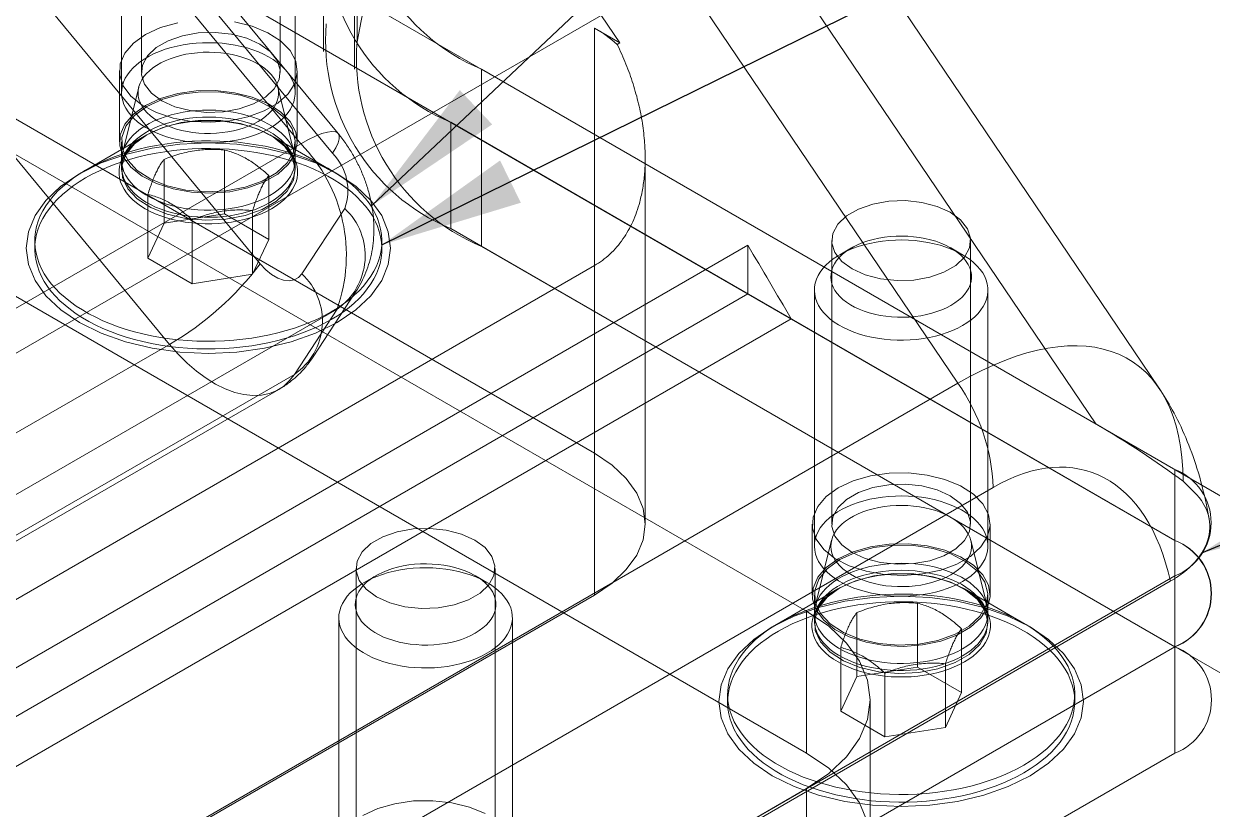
# Model space of a CAD drawing. Header units: millimetres. Extents: x 15 to 415, y 5 to 292.
# Drawn here: x 163.17 to 190.55, y 103.16 to 121.25 of the extents above; entities that cross this region are included whole.
import ezdxf

# ---------------------------------------------------------------- set-up
doc = ezdxf.new("R2010")
doc.units = ezdxf.units.MM
doc.dimstyles.new('SLDDIMSTYLE0', dxfattribs={"dimtxt": 0.18, "dimasz": 3.302, "dimexe": 0, "dimexo": 0.0625, "dimgap": 0, "dimtad": 0, "dimtih": 1, "dimtoh": 1, "dimdec": 0, "dimrnd": 1e-09, "dimzin": 0, "dimdsep": 46, "dimtxsty": 'Standard', "dimsah": 1, "dimcen": 0.09, "dimadec": 0, "dimazin": 0, "dimtfac": 3.302, "dimtdec": 0, "dimtofl": 0, "dimtmove": 0, "dimatfit": 3, "dimfxl": 1, "dimfrac": 2, "dimtolj": 1, "dimtzin": 0, "dimarcsym": 0})

msp = doc.modelspace()

# ---------------------------------------------------------------- linework, layer by layer
at = {"color": 7, "linetype": 'Continuous', "lineweight": 15}
for p, q in [((189.693, 110.983), (114.74, 154.253)), ((116.62, 153.168), (187.87, 112.036)), ((189.693, 109.35), (114.74, 152.62)), ((115.447, 146.497), (176.315, 111.359)), ((181.208, 107.717), (116.154, 145.272)), ((181.208, 104.451), (116.154, 142.006)), ((170.41, 118.727), (159.127, 132.388)), ((169.548, 118.492), (158.265, 132.154)), ((158.999, 131.931), (170.282, 118.27)), ((168.615, 115.724), (157.332, 129.385)), ((155.238, 127.53), (166.521, 113.868)), ((165.876, 126.667), (165.876, 120.135)), ((169.076, 120.135), (169.076, 126.667)), ((165.419, 125.56), (165.419, 119.664)), ((169.419, 119.664), (169.419, 125.56)), ((170.849, 120.842), (170.849, 124.925)), ((170.788, 124.287), (170.788, 120.205)), ((189.327, 112.863), (181.802, 123.995)), ((170.075, 123.067), (170.075, 120.617)), ((141.494, 101.258), (178.264, 122.485)), ((171.199, 122.662), (170.849, 120.842)), ((184.692, 112.974), (178.264, 122.485)), ((180.71, 122.629), (187.87, 112.036)), ((176.315, 121.157), (176.315, 111.359)), ((176.315, 121.157), (176.906, 120.816)), ((176.843, 120.78), (176.906, 120.816)), ((165.369, 120.168), (165.369, 118.535)), ((169.469, 118.535), (169.469, 120.168)), ((173.717, 120.205), (196.764, 106.901)), ((173.717, 116.123), (173.717, 120.205)), ((165.814, 119.796), (165.439, 118.275)), ((169.399, 118.275), (169.024, 119.796)), ((173.004, 118.985), (189.693, 109.35)), ((173.004, 116.535), (173.004, 118.985)), ((166.005, 118.698), (164.449, 117.799)), ((165.963, 118.674), (164.59, 117.881)), ((170.389, 117.799), (168.834, 118.698)), ((170.248, 117.881), (168.875, 118.674)), ((169.548, 118.492), (145.93, 104.858)), ((165.419, 118.535), (165.419, 117.882)), ((167.793, 118.346), (167.793, 116.876)), ((169.419, 117.882), (169.419, 118.535)), ((165.419, 118.113), (165.419, 117.949)), ((166.399, 118.13), (166.399, 116.66)), ((169.419, 117.949), (169.419, 118.113)), ((177.487, 109.726), (177.487, 118.164)), ((168.813, 117.757), (168.813, 116.287)), ((166.025, 117.325), (166.025, 115.856)), ((170.562, 117), (169.575, 115.493)), ((167.793, 116.876), (166.399, 116.66)), ((167.046, 116.736), (167.046, 115.266)), ((168.813, 116.287), (167.793, 116.876)), ((168.44, 116.952), (168.44, 115.482)), ((166.399, 116.66), (166.025, 115.856)), ((173.004, 116.535), (189.693, 106.901)), ((143.081, 94.925), (179.851, 116.152)), ((163.419, 116.249), (163.419, 116.071)), ((168.44, 115.482), (168.813, 116.287)), ((171.419, 116.071), (171.419, 116.249)), ((179.851, 115.033), (179.851, 116.152)), ((181.786, 116.258), (181.786, 109.726)), ((184.986, 109.726), (184.986, 116.258)), ((173.717, 116.123), (196.764, 102.818)), ((182.24, 116.089), (181.972, 115.934)), ((184.801, 115.934), (184.533, 116.089)), ((145.202, 97.722), (176.315, 115.683)), ((166.025, 115.856), (167.046, 115.266)), ((176.315, 115.683), (176.315, 108.093)), ((167.046, 115.266), (168.44, 115.482)), ((169.834, 113.581), (170.821, 115.088)), ((181.386, 115.118), (181.386, 109.222)), ((185.386, 109.222), (185.386, 115.118)), ((143.081, 93.807), (179.851, 115.033)), ((179.851, 115.033), (180.849, 114.457)), ((170.387, 114.682), (146.77, 101.048)), ((169.401, 113.175), (170.387, 114.682)), ((180.849, 114.457), (144.079, 93.231)), ((166.521, 113.868), (142.903, 100.234)), ((169.401, 113.175), (145.784, 99.541)), ((147.923, 91.747), (184.692, 112.974)), ((145.424, 99.195), (169.041, 112.829)), ((189.693, 110.983), (189.693, 109.35)), ((185.508, 110.573), (148.738, 89.346)), ((181.336, 109.726), (181.336, 108.093)), ((185.436, 108.093), (185.436, 109.726)), ((181.781, 109.354), (181.406, 107.833)), ((185.366, 107.833), (184.991, 109.354)), ((189.693, 109.35), (189.693, 106.901)), ((144.438, 82.409), (189.693, 108.534)), ((170.826, 108.706), (170.826, 102.174)), ((171.28, 108.537), (171.012, 108.383)), ((173.84, 108.383), (173.573, 108.537)), ((174.026, 102.174), (174.026, 108.706)), ((189.693, 106.901), (189.693, 108.534)), ((144.656, 82.469), (189.589, 108.408)), ((181.972, 108.256), (180.416, 107.357)), ((181.93, 108.232), (180.557, 107.439)), ((186.357, 107.357), (184.801, 108.256)), ((186.215, 107.439), (184.842, 108.232)), ((176.315, 108.093), (145.202, 90.132)), ((181.386, 108.093), (181.386, 107.439)), ((185.386, 107.439), (185.386, 108.093)), ((181.208, 104.451), (181.208, 107.717)), ((181.386, 107.67), (181.386, 107.507)), ((182.366, 107.688), (182.366, 106.218)), ((183.76, 107.904), (183.76, 106.434)), ((185.386, 107.507), (185.386, 107.67)), ((170.426, 107.566), (170.426, 101.67)), ((174.426, 101.67), (174.426, 107.566)), ((184.78, 107.314), (184.78, 105.845)), ((144.438, 80.776), (189.693, 106.901)), ((181.992, 106.883), (181.992, 105.413)), ((189.693, 104.451), (189.693, 106.901)), ((183.76, 106.434), (182.366, 106.218)), ((183.013, 106.294), (183.013, 104.824)), ((184.78, 105.845), (183.76, 106.434)), ((184.407, 106.51), (184.407, 105.04)), ((182.366, 106.218), (181.992, 105.413)), ((179.386, 105.806), (179.386, 105.629)), ((184.407, 105.04), (184.78, 105.845)), ((187.386, 105.629), (187.386, 105.806)), ((182.672, 102.41), (182.672, 105.676)), ((181.992, 105.413), (183.013, 104.824)), ((183.013, 104.824), (184.407, 105.04)), ((144.438, 78.326), (189.693, 104.451)), ((145.852, 83.225), (181.208, 103.635)), ((181.208, 100.369), (181.208, 103.635))]:
    msp.add_line(p, q, dxfattribs=at)
at = {"color": 7, "linetype": 'Continuous', "lineweight": 15, "flags": 128}
for points in [[(176.906, 120.816), (175.473, 122.925), (174, 124.995), (172.49, 127.024), (170.944, 129.009), (169.365, 130.948), (167.754, 132.837), (166.114, 134.674), (164.447, 136.457), (162.754, 138.183)], [(165.97, 121.005), (165.692, 120.805), (165.495, 120.576), (165.388, 120.328), (165.376, 120.072), (165.459, 119.821), (165.635, 119.585), (165.893, 119.378), (166.223, 119.207), (166.609, 119.081), (167.033, 119.006), (167.475, 118.985), (167.914, 119.019), (168.33, 119.108), (168.703, 119.246), (169.017, 119.426), (169.256, 119.642), (169.409, 119.882), (169.468, 120.136), (169.432, 120.391), (169.302, 120.636), (169.084, 120.858), (168.788, 121.049), (168.428, 121.198), (168.021, 121.299)], [(166.712, 121.279), (166.315, 121.165), (165.97, 121.005)], [(168.833, 118.848), (168.722, 118.788), (168.604, 118.734), (168.479, 118.685), (168.347, 118.641), (168.211, 118.604), (168.069, 118.572), (167.925, 118.547), (167.777, 118.528), (167.627, 118.516), (167.476, 118.51), (167.325, 118.511), (167.174, 118.518), (167.024, 118.532), (166.877, 118.553), (166.733, 118.579), (166.593, 118.612), (166.458, 118.652), (166.328, 118.696), (166.204, 118.747), (166.087, 118.803), (165.978, 118.863), (165.878, 118.928), (165.786, 118.998), (165.703, 119.071), (165.63, 119.148), (165.568, 119.227), (165.516, 119.309), (165.475, 119.393), (165.445, 119.479), (165.426, 119.566), (165.419, 119.653), (165.424, 119.74), (165.439, 119.827), (165.466, 119.913), (165.505, 119.998), (165.554, 120.08), (165.614, 120.161), (165.684, 120.238), (165.764, 120.312), (165.854, 120.383), (165.952, 120.449), (166.059, 120.511), (166.174, 120.568), (166.296, 120.619), (166.425, 120.666), (166.559, 120.706), (166.698, 120.741), (166.841, 120.769), (166.987, 120.791), (167.136, 120.807), (167.287, 120.816), (167.438, 120.818), (167.589, 120.814), (167.739, 120.804), (167.888, 120.786), (168.034, 120.763), (168.176, 120.733), (168.314, 120.697), (168.446, 120.655), (168.573, 120.607), (168.693, 120.554), (168.806, 120.496), (168.911, 120.433), (169.008, 120.365), (169.095, 120.294), (169.173, 120.219), (169.241, 120.141), (169.298, 120.06), (169.344, 119.977), (169.38, 119.892), (169.404, 119.806), (169.417, 119.719), (169.418, 119.631), (169.408, 119.544), (169.387, 119.457), (169.354, 119.372), (169.31, 119.289), (169.256, 119.207), (169.191, 119.128), (169.115, 119.052), (169.03, 118.98), (168.936, 118.912), (168.833, 118.848)], [(168.608, 120.788), (168.846, 120.613), (169.004, 120.41), (169.073, 120.191), (169.05, 119.968), (168.935, 119.756), (168.736, 119.565), (168.463, 119.408), (168.133, 119.293), (167.765, 119.226), (167.38, 119.213), (167, 119.253), (166.649, 119.344), (166.345, 119.482), (166.107, 119.657), (165.949, 119.86), (165.879, 120.079), (165.902, 120.301), (166.017, 120.514), (166.217, 120.705), (166.49, 120.862), (166.82, 120.977), (167.188, 121.043), (167.573, 121.057), (167.952, 121.017), (168.304, 120.925), (168.608, 120.788)], [(168.565, 119.002), (168.465, 118.949), (168.358, 118.901), (168.244, 118.858), (168.125, 118.821), (168, 118.79), (167.871, 118.765), (167.74, 118.747), (167.605, 118.734), (167.47, 118.729), (167.334, 118.729), (167.199, 118.737), (167.065, 118.751), (166.934, 118.771), (166.807, 118.797), (166.683, 118.83), (166.565, 118.869), (166.453, 118.913), (166.347, 118.962), (166.249, 119.016), (166.159, 119.075), (166.078, 119.138), (166.007, 119.205), (165.945, 119.274), (165.894, 119.347), (165.853, 119.422), (165.824, 119.498), (165.805, 119.576), (165.798, 119.654), (165.802, 119.733), (165.818, 119.81), (165.845, 119.887), (165.883, 119.962), (165.931, 120.036), (165.99, 120.106), (166.06, 120.174), (166.138, 120.238), (166.226, 120.297), (166.322, 120.353), (166.426, 120.403), (166.536, 120.449), (166.653, 120.489), (166.775, 120.523), (166.902, 120.551), (167.032, 120.573), (167.166, 120.588), (167.3, 120.597), (167.436, 120.6), (167.572, 120.596), (167.706, 120.585), (167.839, 120.568), (167.968, 120.544), (168.094, 120.515), (168.215, 120.479), (168.33, 120.438), (168.439, 120.391), (168.541, 120.339), (168.635, 120.283), (168.721, 120.222), (168.797, 120.157), (168.864, 120.089), (168.92, 120.018), (168.966, 119.944), (169.001, 119.868), (169.025, 119.791), (169.038, 119.713), (169.039, 119.635), (169.03, 119.556), (169.008, 119.479), (168.976, 119.403), (168.933, 119.329), (168.879, 119.257), (168.815, 119.188), (168.741, 119.122), (168.657, 119.06), (168.565, 119.002)], [(165.97, 119.372), (165.692, 119.172), (165.495, 118.943), (165.388, 118.695), (165.376, 118.439), (165.459, 118.187), (165.635, 117.952), (165.893, 117.745), (166.223, 117.574), (166.609, 117.448), (167.033, 117.373), (167.475, 117.352), (167.914, 117.386), (168.33, 117.475), (168.703, 117.612), (169.017, 117.793), (169.256, 118.009), (169.409, 118.249), (169.468, 118.503), (169.432, 118.758), (169.302, 119.002), (169.084, 119.225), (168.788, 119.416), (168.428, 119.565), (168.021, 119.666), (167.586, 119.714), (167.142, 119.707), (166.712, 119.646), (166.315, 119.532), (165.97, 119.372)], [(166.005, 119.351), (166.369, 119.517), (166.79, 119.631), (167.245, 119.685), (167.709, 119.677), (168.158, 119.608), (168.566, 119.481), (168.913, 119.302), (169.18, 119.083), (169.351, 118.834), (169.418, 118.568), (169.378, 118.301), (169.232, 118.047), (168.988, 117.819), (168.66, 117.629), (168.264, 117.488), (167.824, 117.404), (167.361, 117.381), (166.901, 117.42), (166.47, 117.519), (166.09, 117.672), (165.781, 117.873), (165.56, 118.109), (165.44, 118.367), (165.427, 118.635), (165.521, 118.898), (165.717, 119.141), (166.005, 119.351)], [(168.833, 117.296), (168.722, 117.237), (168.604, 117.182), (168.479, 117.133), (168.347, 117.09), (168.211, 117.052), (168.069, 117.021), (167.925, 116.995), (167.777, 116.977), (167.627, 116.964), (167.476, 116.958), (167.325, 116.959), (167.174, 116.967), (167.024, 116.981), (166.877, 117.001), (166.733, 117.028), (166.593, 117.061), (166.458, 117.1), (166.328, 117.145), (166.204, 117.195), (166.087, 117.251), (165.978, 117.312), (165.878, 117.377), (165.786, 117.446), (165.703, 117.52), (165.63, 117.596), (165.568, 117.676), (165.516, 117.758), (165.475, 117.842), (165.445, 117.928), (165.426, 118.014), (165.419, 118.102), (165.424, 118.189), (165.439, 118.276), (165.466, 118.362), (165.505, 118.446), (165.554, 118.529), (165.614, 118.609), (165.684, 118.687), (165.764, 118.761), (165.854, 118.831), (165.952, 118.897), (166.059, 118.959), (166.174, 119.016), (166.296, 119.068), (166.425, 119.114), (166.559, 119.155), (166.698, 119.189), (166.841, 119.218), (166.987, 119.24), (167.136, 119.256), (167.287, 119.265), (167.438, 119.267), (167.589, 119.263), (167.739, 119.252), (167.888, 119.235), (168.034, 119.211), (168.176, 119.181), (168.314, 119.145), (168.446, 119.103), (168.573, 119.056), (168.693, 119.002), (168.806, 118.944), (168.911, 118.881), (169.008, 118.814), (169.095, 118.743), (169.173, 118.668), (169.241, 118.589), (169.298, 118.509), (169.344, 118.425), (169.38, 118.34), (169.404, 118.254), (169.417, 118.167), (169.418, 118.08), (169.408, 117.993), (169.387, 117.906), (169.354, 117.821), (169.31, 117.737), (169.256, 117.656), (169.191, 117.577), (169.115, 117.501), (169.03, 117.429), (168.936, 117.36), (168.833, 117.296)], [(168.875, 116.993), (168.762, 116.933), (168.642, 116.878), (168.514, 116.828), (168.381, 116.783), (168.242, 116.745), (168.099, 116.712), (167.952, 116.686), (167.802, 116.666), (167.65, 116.653), (167.496, 116.646), (167.342, 116.646), (167.189, 116.653), (167.036, 116.666), (166.886, 116.686), (166.739, 116.712), (166.596, 116.745), (166.457, 116.783), (166.324, 116.828), (166.197, 116.878), (166.076, 116.933), (165.963, 116.993), (165.859, 117.059), (165.763, 117.128), (165.676, 117.201), (165.599, 117.278), (165.532, 117.359), (165.476, 117.441), (165.431, 117.526), (165.396, 117.613), (165.373, 117.701), (165.362, 117.789), (165.362, 117.878), (165.373, 117.967), (165.396, 118.055), (165.431, 118.141), (165.476, 118.226), (165.532, 118.309), (165.599, 118.389), (165.676, 118.466), (165.763, 118.539), (165.859, 118.609), (165.963, 118.674), (166.076, 118.735), (166.197, 118.79), (166.324, 118.84), (166.457, 118.884), (166.596, 118.923), (166.739, 118.955), (166.886, 118.982), (167.036, 119.001), (167.189, 119.015), (167.342, 119.021), (167.496, 119.021), (167.65, 119.015), (167.802, 119.001), (167.952, 118.982), (168.099, 118.955), (168.242, 118.923), (168.381, 118.884), (168.514, 118.84), (168.642, 118.79), (168.762, 118.735), (168.875, 118.674), (168.979, 118.609), (169.075, 118.539), (169.162, 118.466), (169.239, 118.389), (169.306, 118.309), (169.362, 118.226), (169.408, 118.141), (169.442, 118.055), (169.465, 117.967), (169.476, 117.878), (169.476, 117.789), (169.465, 117.701), (169.442, 117.613), (169.408, 117.526), (169.362, 117.441), (169.306, 117.359), (169.239, 117.278), (169.162, 117.201), (169.075, 117.128), (168.979, 117.059), (168.875, 116.993)], [(168.833, 117.133), (168.722, 117.073), (168.604, 117.019), (168.479, 116.97), (168.347, 116.927), (168.211, 116.889), (168.069, 116.857), (167.925, 116.832), (167.777, 116.813), (167.627, 116.801), (167.476, 116.795), (167.325, 116.796), (167.174, 116.803), (167.024, 116.817), (166.877, 116.838), (166.733, 116.865), (166.593, 116.898), (166.458, 116.937), (166.328, 116.982), (166.204, 117.032), (166.087, 117.088), (165.978, 117.148), (165.878, 117.214), (165.786, 117.283), (165.703, 117.356), (165.63, 117.433), (165.568, 117.512), (165.516, 117.595), (165.475, 117.679), (165.445, 117.764), (165.426, 117.851), (165.419, 117.938), (165.424, 118.026), (165.439, 118.113), (165.466, 118.199), (165.505, 118.283), (165.554, 118.366), (165.614, 118.446), (165.684, 118.523), (165.764, 118.597), (165.854, 118.668), (165.952, 118.734), (166.059, 118.796), (166.174, 118.853), (166.296, 118.905), (166.425, 118.951), (166.559, 118.991), (166.698, 119.026), (166.841, 119.054), (166.987, 119.077), (167.136, 119.092), (167.287, 119.101), (167.438, 119.104), (167.589, 119.1), (167.739, 119.089), (167.888, 119.072), (168.034, 119.048), (168.176, 119.018), (168.314, 118.982), (168.446, 118.94), (168.573, 118.892), (168.693, 118.839), (168.806, 118.781), (168.911, 118.718), (169.008, 118.651), (169.095, 118.579), (169.173, 118.504), (169.241, 118.426), (169.298, 118.345), (169.344, 118.262), (169.38, 118.177), (169.404, 118.091), (169.417, 118.004), (169.418, 117.916), (169.408, 117.829), (169.387, 117.743), (169.354, 117.657), (169.31, 117.574), (169.256, 117.492), (169.191, 117.413), (169.115, 117.338), (169.03, 117.265), (168.936, 117.197), (168.833, 117.133)], [(166.005, 118.698), (166.369, 118.864), (166.79, 118.978), (167.245, 119.032), (167.709, 119.024), (168.158, 118.955), (168.566, 118.827), (168.913, 118.649), (169.18, 118.43), (169.351, 118.18), (169.418, 117.915), (169.378, 117.648), (169.232, 117.394), (168.988, 117.165), (168.66, 116.976), (168.264, 116.835), (167.824, 116.751), (167.361, 116.727), (166.901, 116.766), (166.47, 116.865), (166.09, 117.019), (165.781, 117.219), (165.56, 117.455), (165.44, 117.714), (165.427, 117.982), (165.521, 118.245), (165.717, 118.488), (166.005, 118.698)], [(169.548, 118.492), (169.726, 118.59), (169.891, 118.668), (170.037, 118.726), (170.164, 118.761), (170.268, 118.775), (170.348, 118.765), (170.404, 118.734), (170.432, 118.68), (170.434, 118.605), (170.41, 118.511), (170.358, 118.398), (170.282, 118.27)], [(164.449, 117.8), (164.021, 117.51), (163.677, 117.186), (163.425, 116.834), (163.271, 116.464), (163.219, 116.085), (163.271, 115.706), (163.425, 115.336), (163.677, 114.984), (164.021, 114.66), (164.449, 114.371), (164.95, 114.124), (165.512, 113.925), (166.121, 113.779), (166.762, 113.69), (167.419, 113.661), (168.076, 113.69), (168.717, 113.779), (169.326, 113.925), (169.888, 114.124), (170.389, 114.371), (170.817, 114.66), (171.161, 114.984), (171.414, 115.336), (171.567, 115.706), (171.619, 116.085), (171.567, 116.464), (171.414, 116.834), (171.161, 117.186), (170.817, 117.51), (170.389, 117.8), (169.888, 118.047), (169.326, 118.246), (168.717, 118.391), (168.076, 118.48), (167.419, 118.51), (166.762, 118.48), (166.121, 118.391), (165.512, 118.246), (164.95, 118.047), (164.449, 117.8)], [(170.248, 114.616), (170.093, 114.531), (169.931, 114.451), (169.762, 114.377), (169.586, 114.307), (169.404, 114.244), (169.216, 114.185), (169.023, 114.133), (168.826, 114.087), (168.625, 114.047), (168.42, 114.013), (168.213, 113.985), (168.003, 113.964), (167.791, 113.949), (167.579, 113.941), (167.366, 113.94), (167.153, 113.944), (166.941, 113.956), (166.73, 113.974), (166.522, 113.998), (166.315, 114.029), (166.112, 114.066), (165.913, 114.109), (165.718, 114.159), (165.528, 114.214), (165.343, 114.275), (165.164, 114.341), (164.991, 114.413), (164.825, 114.491), (164.667, 114.573), (164.516, 114.66), (164.374, 114.751), (164.24, 114.847), (164.116, 114.947), (164, 115.05), (163.895, 115.157), (163.799, 115.266), (163.714, 115.379), (163.639, 115.494), (163.574, 115.611), (163.521, 115.73), (163.479, 115.851), (163.448, 115.973), (163.428, 116.095), (163.419, 116.218), (163.422, 116.341), (163.436, 116.463), (163.462, 116.585), (163.499, 116.707), (163.546, 116.826), (163.605, 116.945), (163.675, 117.061), (163.755, 117.175), (163.845, 117.286), (163.946, 117.394), (164.057, 117.499), (164.177, 117.601), (164.306, 117.699), (164.444, 117.792), (164.591, 117.881), (164.745, 117.966), (164.907, 118.046), (165.077, 118.12), (165.252, 118.19), (165.435, 118.253), (165.622, 118.312), (165.815, 118.364), (166.012, 118.41), (166.213, 118.45), (166.418, 118.484), (166.626, 118.512), (166.836, 118.533), (167.047, 118.548), (167.259, 118.556), (167.472, 118.557), (167.685, 118.553), (167.897, 118.541), (168.108, 118.523), (168.317, 118.499), (168.523, 118.468), (168.726, 118.431), (168.925, 118.388), (169.12, 118.338), (169.311, 118.283), (169.495, 118.222), (169.675, 118.156), (169.847, 118.084), (170.013, 118.006), (170.171, 117.924), (170.322, 117.837), (170.464, 117.746), (170.598, 117.65), (170.723, 117.551), (170.838, 117.447), (170.944, 117.34), (171.039, 117.231), (171.125, 117.118), (171.2, 117.003), (171.264, 116.886), (171.317, 116.767), (171.359, 116.646), (171.39, 116.524), (171.41, 116.402), (171.419, 116.279), (171.416, 116.156), (171.402, 116.034), (171.376, 115.912), (171.34, 115.79), (171.292, 115.671), (171.233, 115.552), (171.164, 115.436), (171.083, 115.322), (170.993, 115.211), (170.892, 115.103), (170.782, 114.998), (170.661, 114.896), (170.532, 114.798), (170.394, 114.705), (170.248, 114.616)], [(170.248, 114.438), (170.093, 114.354), (169.931, 114.274), (169.762, 114.199), (169.586, 114.13), (169.404, 114.066), (169.216, 114.008), (169.023, 113.956), (168.826, 113.91), (168.625, 113.869), (168.42, 113.835), (168.213, 113.808), (168.003, 113.787), (167.791, 113.772), (167.579, 113.764), (167.366, 113.762), (167.153, 113.767), (166.941, 113.779), (166.73, 113.797), (166.522, 113.821), (166.315, 113.852), (166.112, 113.889), (165.913, 113.932), (165.718, 113.981), (165.528, 114.037), (165.343, 114.098), (165.164, 114.164), (164.991, 114.236), (164.825, 114.313), (164.667, 114.395), (164.516, 114.482), (164.374, 114.574), (164.24, 114.67), (164.116, 114.769), (164, 114.873), (163.895, 114.979), (163.799, 115.089), (163.714, 115.202), (163.639, 115.317), (163.574, 115.434), (163.521, 115.553), (163.479, 115.674), (163.448, 115.795), (163.428, 115.918), (163.419, 116.04), (163.422, 116.163), (163.436, 116.286), (163.462, 116.408), (163.499, 116.529), (163.546, 116.649), (163.605, 116.767), (163.675, 116.883), (163.755, 116.997), (163.845, 117.109), (163.946, 117.217), (164.057, 117.322), (164.177, 117.423), (164.306, 117.521), (164.444, 117.615), (164.591, 117.704), (164.745, 117.789), (164.907, 117.868), (165.077, 117.943), (165.252, 118.012), (165.435, 118.076), (165.622, 118.134), (165.815, 118.186), (166.012, 118.233), (166.213, 118.273), (166.418, 118.307), (166.626, 118.334), (166.836, 118.356), (167.047, 118.37), (167.259, 118.378), (167.472, 118.38), (167.685, 118.375), (167.897, 118.364), (168.108, 118.346), (168.317, 118.321), (168.523, 118.291), (168.726, 118.254), (168.925, 118.21), (169.12, 118.161), (169.311, 118.106), (169.495, 118.045), (169.675, 117.978), (169.847, 117.906), (170.013, 117.829), (170.171, 117.747), (170.322, 117.66), (170.464, 117.569), (170.598, 117.473), (170.723, 117.373), (170.838, 117.27), (170.944, 117.163), (171.039, 117.053), (171.125, 116.941), (171.2, 116.826), (171.264, 116.708), (171.317, 116.589), (171.359, 116.469), (171.39, 116.347), (171.41, 116.225), (171.419, 116.102), (171.416, 115.979), (171.402, 115.856), (171.376, 115.734), (171.34, 115.613), (171.292, 115.493), (171.233, 115.375), (171.164, 115.259), (171.083, 115.145), (170.993, 115.034), (170.892, 114.925), (170.782, 114.82), (170.661, 114.719), (170.532, 114.621), (170.394, 114.528), (170.248, 114.438)], [(184.518, 116.911), (184.755, 116.736), (184.914, 116.533), (184.983, 116.314), (184.96, 116.092), (184.845, 115.879), (184.646, 115.688), (184.373, 115.531), (184.043, 115.416), (183.675, 115.35), (183.29, 115.336), (182.91, 115.376), (182.558, 115.468), (182.255, 115.605), (182.017, 115.78), (181.859, 115.983), (181.789, 116.202), (181.812, 116.425), (181.927, 116.637), (182.127, 116.828), (182.399, 116.985), (182.73, 117.1), (183.098, 117.167), (183.483, 117.18), (183.862, 117.14), (184.214, 117.048), (184.518, 116.911)], [(184.8, 114.302), (184.689, 114.242), (184.571, 114.188), (184.446, 114.139), (184.314, 114.095), (184.178, 114.058), (184.037, 114.026), (183.892, 114.001), (183.744, 113.982), (183.594, 113.97), (183.443, 113.964), (183.292, 113.965), (183.141, 113.972), (182.991, 113.986), (182.844, 114.007), (182.7, 114.034), (182.56, 114.067), (182.425, 114.106), (182.295, 114.151), (182.171, 114.201), (182.054, 114.257), (181.945, 114.317), (181.845, 114.382), (181.753, 114.452), (181.67, 114.525), (181.597, 114.602), (181.535, 114.681), (181.483, 114.763), (181.442, 114.848), (181.412, 114.933), (181.393, 115.02), (181.386, 115.107), (181.391, 115.195), (181.406, 115.281), (181.433, 115.367), (181.472, 115.452), (181.521, 115.535), (181.581, 115.615), (181.651, 115.692), (181.731, 115.766), (181.821, 115.837), (181.919, 115.903), (182.026, 115.965), (182.141, 116.022), (182.263, 116.074), (182.392, 116.12), (182.526, 116.16), (182.665, 116.195), (182.808, 116.223), (182.954, 116.245), (183.103, 116.261), (183.254, 116.27), (183.405, 116.273), (183.556, 116.269), (183.707, 116.258), (183.855, 116.241), (184.001, 116.217), (184.143, 116.187), (184.281, 116.151), (184.413, 116.109), (184.54, 116.061), (184.66, 116.008), (184.773, 115.95), (184.878, 115.887), (184.975, 115.82), (185.062, 115.748), (185.14, 115.673), (185.208, 115.595), (185.265, 115.514), (185.311, 115.431), (185.347, 115.346), (185.371, 115.26), (185.384, 115.173), (185.385, 115.085), (185.375, 114.998), (185.354, 114.912), (185.321, 114.826), (185.277, 114.743), (185.223, 114.661), (185.158, 114.582), (185.082, 114.506), (184.998, 114.434), (184.903, 114.366), (184.8, 114.302)], [(184.532, 114.766), (184.433, 114.713), (184.325, 114.665), (184.211, 114.622), (184.092, 114.585), (183.967, 114.554), (183.838, 114.529), (183.707, 114.51), (183.573, 114.498), (183.437, 114.492), (183.301, 114.493), (183.166, 114.5), (183.033, 114.514), (182.901, 114.534), (182.774, 114.561), (182.65, 114.594), (182.532, 114.632), (182.42, 114.676), (182.314, 114.725), (182.216, 114.78), (182.126, 114.839), (182.045, 114.901), (181.974, 114.968), (181.912, 115.038), (181.861, 115.11), (181.82, 115.185), (181.791, 115.262), (181.772, 115.339), (181.765, 115.418), (181.769, 115.496), (181.785, 115.574), (181.812, 115.651), (181.85, 115.726), (181.898, 115.799), (181.957, 115.87), (182.027, 115.937), (182.105, 116.001), (182.193, 116.061), (182.289, 116.116), (182.393, 116.167), (182.503, 116.212), (182.62, 116.252), (182.742, 116.286), (182.869, 116.314), (182.999, 116.336), (183.133, 116.352), (183.267, 116.361), (183.403, 116.363), (183.539, 116.359), (183.673, 116.349), (183.806, 116.331), (183.935, 116.308), (184.061, 116.278), (184.182, 116.243), (184.297, 116.202), (184.406, 116.155), (184.508, 116.103), (184.602, 116.046), (184.688, 115.985), (184.764, 115.921), (184.831, 115.852), (184.887, 115.781), (184.933, 115.707), (184.968, 115.632), (184.992, 115.554), (185.005, 115.476), (185.007, 115.398), (184.997, 115.32), (184.975, 115.243), (184.943, 115.166), (184.9, 115.092), (184.846, 115.02), (184.782, 114.951), (184.708, 114.885), (184.624, 114.823), (184.532, 114.766)], [(169.575, 115.493), (169.497, 115.406), (169.398, 115.351), (169.282, 115.331), (169.153, 115.345), (169.017, 115.395), (168.878, 115.476), (168.743, 115.588), (168.615, 115.724)], [(166.521, 113.868), (166.721, 113.642), (166.93, 113.434), (167.145, 113.249), (167.365, 113.087), (167.587, 112.951), (167.809, 112.843), (168.027, 112.762), (168.24, 112.711), (168.446, 112.689), (168.642, 112.698), (168.825, 112.736), (168.995, 112.804), (169.148, 112.9), (169.284, 113.025), (169.401, 113.175)], [(176.315, 111.359), (176.723, 111.083), (177.051, 110.774), (177.291, 110.439), (177.437, 110.087), (177.487, 109.726), (177.437, 109.364), (177.291, 109.012), (177.051, 108.677), (176.723, 108.368), (176.315, 108.093)], [(181.937, 110.563), (181.659, 110.363), (181.462, 110.134), (181.355, 109.885), (181.343, 109.63), (181.426, 109.378), (181.602, 109.143), (181.86, 108.935), (182.19, 108.765), (182.576, 108.639), (183, 108.563), (183.442, 108.543), (183.881, 108.577), (184.297, 108.665), (184.671, 108.803), (184.984, 108.984), (185.223, 109.2), (185.376, 109.44), (185.435, 109.694), (185.399, 109.949), (185.269, 110.193), (185.051, 110.416), (184.755, 110.607), (184.395, 110.756), (183.988, 110.857), (183.553, 110.905), (183.109, 110.898), (182.679, 110.837), (182.282, 110.723), (181.937, 110.563)], [(184.518, 110.379), (184.755, 110.204), (184.914, 110), (184.983, 109.781), (184.96, 109.559), (184.845, 109.347), (184.646, 109.156), (184.373, 108.999), (184.043, 108.883), (183.675, 108.817), (183.29, 108.804), (182.91, 108.844), (182.558, 108.935), (182.255, 109.073), (182.017, 109.248), (181.859, 109.451), (181.789, 109.67), (181.812, 109.892), (181.927, 110.105), (182.127, 110.295), (182.399, 110.453), (182.73, 110.568), (183.098, 110.634), (183.483, 110.648), (183.862, 110.608), (184.214, 110.516), (184.518, 110.379)], [(184.8, 108.405), (184.689, 108.346), (184.571, 108.292), (184.446, 108.243), (184.314, 108.199), (184.178, 108.161), (184.037, 108.13), (183.892, 108.105), (183.744, 108.086), (183.594, 108.073), (183.443, 108.068), (183.292, 108.068), (183.141, 108.076), (182.991, 108.09), (182.844, 108.11), (182.7, 108.137), (182.56, 108.17), (182.425, 108.209), (182.295, 108.254), (182.171, 108.305), (182.054, 108.36), (181.945, 108.421), (181.845, 108.486), (181.753, 108.556), (181.67, 108.629), (181.597, 108.705), (181.535, 108.785), (181.483, 108.867), (181.442, 108.951), (181.412, 109.037), (181.393, 109.124), (181.386, 109.211), (181.391, 109.298), (181.406, 109.385), (181.433, 109.471), (181.472, 109.556), (181.521, 109.638), (181.581, 109.718), (181.651, 109.796), (181.731, 109.87), (181.821, 109.94), (181.919, 110.007), (182.026, 110.068), (182.141, 110.125), (182.263, 110.177), (182.392, 110.223), (182.526, 110.264), (182.665, 110.299), (182.808, 110.327), (182.954, 110.349), (183.103, 110.365), (183.254, 110.374), (183.405, 110.376), (183.556, 110.372), (183.707, 110.361), (183.855, 110.344), (184.001, 110.321), (184.143, 110.291), (184.281, 110.254), (184.413, 110.212), (184.54, 110.165), (184.66, 110.112), (184.773, 110.053), (184.878, 109.991), (184.975, 109.923), (185.062, 109.852), (185.14, 109.777), (185.208, 109.699), (185.265, 109.618), (185.311, 109.535), (185.347, 109.45), (185.371, 109.363), (185.384, 109.276), (185.385, 109.189), (185.375, 109.102), (185.354, 109.015), (185.321, 108.93), (185.277, 108.846), (185.223, 108.765), (185.158, 108.686), (185.082, 108.61), (184.998, 108.538), (184.903, 108.469), (184.8, 108.405)], [(184.532, 108.56), (184.433, 108.507), (184.325, 108.459), (184.211, 108.416), (184.092, 108.379), (183.967, 108.348), (183.838, 108.323), (183.707, 108.304), (183.573, 108.292), (183.437, 108.286), (183.301, 108.287), (183.166, 108.295), (183.033, 108.308), (182.901, 108.329), (182.774, 108.355), (182.65, 108.388), (182.532, 108.426), (182.42, 108.47), (182.314, 108.52), (182.216, 108.574), (182.126, 108.633), (182.045, 108.696), (181.974, 108.762), (181.912, 108.832), (181.861, 108.905), (181.82, 108.98), (181.791, 109.056), (181.772, 109.134), (181.765, 109.212), (181.769, 109.29), (181.785, 109.368), (181.812, 109.445), (181.85, 109.52), (181.898, 109.593), (181.957, 109.664), (182.027, 109.731), (182.105, 109.795), (182.193, 109.855), (182.289, 109.911), (182.393, 109.961), (182.503, 110.007), (182.62, 110.047), (182.742, 110.081), (182.869, 110.109), (182.999, 110.131), (183.133, 110.146), (183.267, 110.155), (183.403, 110.158), (183.539, 110.153), (183.673, 110.143), (183.806, 110.126), (183.935, 110.102), (184.061, 110.073), (184.182, 110.037), (184.297, 109.996), (184.406, 109.949), (184.508, 109.897), (184.602, 109.841), (184.688, 109.78), (184.764, 109.715), (184.831, 109.647), (184.887, 109.575), (184.933, 109.502), (184.968, 109.426), (184.992, 109.349), (185.005, 109.271), (185.007, 109.192), (184.997, 109.114), (184.975, 109.037), (184.943, 108.961), (184.9, 108.886), (184.846, 108.814), (184.782, 108.745), (184.708, 108.68), (184.624, 108.618), (184.532, 108.56)], [(173.557, 109.359), (173.795, 109.184), (173.954, 108.981), (174.023, 108.762), (174, 108.54), (173.885, 108.327), (173.686, 108.137), (173.413, 107.979), (173.083, 107.864), (172.714, 107.798), (172.329, 107.784), (171.95, 107.824), (171.598, 107.916), (171.295, 108.053), (171.057, 108.228), (170.898, 108.431), (170.829, 108.65), (170.852, 108.873), (170.967, 109.085), (171.167, 109.276), (171.439, 109.433), (171.769, 109.549), (172.138, 109.615), (172.523, 109.628), (172.902, 109.588), (173.254, 109.497), (173.557, 109.359)], [(181.937, 108.929), (181.659, 108.73), (181.462, 108.501), (181.355, 108.252), (181.343, 107.997), (181.426, 107.745), (181.602, 107.51), (181.86, 107.302), (182.19, 107.131), (182.576, 107.005), (183, 106.93), (183.442, 106.91), (183.881, 106.944), (184.297, 107.032), (184.671, 107.17), (184.984, 107.351), (185.223, 107.567), (185.376, 107.807), (185.435, 108.061), (185.399, 108.316), (185.269, 108.56), (185.051, 108.783), (184.755, 108.974), (184.395, 109.123), (183.988, 109.224), (183.553, 109.272), (183.109, 109.265), (182.679, 109.203), (182.282, 109.09), (181.937, 108.929)], [(181.972, 108.909), (182.336, 109.075), (182.757, 109.189), (183.212, 109.243), (183.676, 109.235), (184.125, 109.166), (184.533, 109.038), (184.88, 108.86), (185.147, 108.641), (185.318, 108.391), (185.385, 108.126), (185.345, 107.859), (185.199, 107.605), (184.955, 107.377), (184.627, 107.187), (184.231, 107.046), (183.791, 106.962), (183.328, 106.939), (182.869, 106.977), (182.437, 107.076), (182.057, 107.23), (181.748, 107.43), (181.527, 107.666), (181.407, 107.925), (181.394, 108.193), (181.488, 108.456), (181.684, 108.699), (181.972, 108.909)], [(173.572, 107.214), (173.472, 107.161), (173.365, 107.113), (173.251, 107.07), (173.132, 107.033), (173.007, 107.002), (172.878, 106.977), (172.746, 106.958), (172.612, 106.946), (172.477, 106.94), (172.341, 106.941), (172.206, 106.949), (172.072, 106.962), (171.941, 106.983), (171.813, 107.009), (171.69, 107.042), (171.572, 107.08), (171.459, 107.124), (171.354, 107.174), (171.256, 107.228), (171.166, 107.287), (171.085, 107.35), (171.014, 107.416), (170.952, 107.486), (170.901, 107.559), (170.86, 107.633), (170.831, 107.71), (170.812, 107.788), (170.805, 107.866), (170.809, 107.944), (170.825, 108.022), (170.852, 108.099), (170.89, 108.174), (170.938, 108.247), (170.997, 108.318), (171.066, 108.385), (171.145, 108.449), (171.233, 108.509), (171.329, 108.565), (171.432, 108.615), (171.543, 108.661), (171.66, 108.7), (171.782, 108.735), (171.909, 108.763), (172.039, 108.785), (172.172, 108.8), (172.307, 108.809), (172.443, 108.812), (172.579, 108.807), (172.713, 108.797), (172.846, 108.78), (172.975, 108.756), (173.101, 108.727), (173.222, 108.691), (173.337, 108.65), (173.446, 108.603), (173.548, 108.551), (173.642, 108.495), (173.727, 108.434), (173.804, 108.369), (173.87, 108.301), (173.927, 108.229), (173.973, 108.156), (174.008, 108.08), (174.032, 108.003), (174.045, 107.925), (174.046, 107.846), (174.036, 107.768), (174.015, 107.691), (173.983, 107.615), (173.939, 107.54), (173.886, 107.468), (173.821, 107.399), (173.747, 107.334), (173.664, 107.272), (173.572, 107.214)], [(184.8, 106.854), (184.689, 106.795), (184.571, 106.74), (184.446, 106.691), (184.314, 106.648), (184.178, 106.61), (184.037, 106.579), (183.892, 106.553), (183.744, 106.534), (183.594, 106.522), (183.443, 106.516), (183.292, 106.517), (183.141, 106.524), (182.991, 106.538), (182.844, 106.559), (182.7, 106.586), (182.56, 106.619), (182.425, 106.658), (182.295, 106.703), (182.171, 106.753), (182.054, 106.809), (181.945, 106.87), (181.845, 106.935), (181.753, 107.004), (181.67, 107.077), (181.597, 107.154), (181.535, 107.234), (181.483, 107.316), (181.442, 107.4), (181.412, 107.485), (181.393, 107.572), (181.386, 107.659), (181.391, 107.747), (181.406, 107.834), (181.433, 107.92), (181.472, 108.004), (181.521, 108.087), (181.581, 108.167), (181.651, 108.244), (181.731, 108.319), (181.821, 108.389), (181.919, 108.455), (182.026, 108.517), (182.141, 108.574), (182.263, 108.626), (182.392, 108.672), (182.526, 108.713), (182.665, 108.747), (182.808, 108.776), (182.954, 108.798), (183.103, 108.813), (183.254, 108.822), (183.405, 108.825), (183.556, 108.821), (183.707, 108.81), (183.855, 108.793), (184.001, 108.769), (184.143, 108.739), (184.281, 108.703), (184.413, 108.661), (184.54, 108.613), (184.66, 108.56), (184.773, 108.502), (184.878, 108.439), (184.975, 108.372), (185.062, 108.3), (185.14, 108.225), (185.208, 108.147), (185.265, 108.066), (185.311, 107.983), (185.347, 107.898), (185.371, 107.812), (185.384, 107.725), (185.385, 107.638), (185.375, 107.55), (185.354, 107.464), (185.321, 107.379), (185.277, 107.295), (185.223, 107.213), (185.158, 107.135), (185.082, 107.059), (184.998, 106.986), (184.903, 106.918), (184.8, 106.854)], [(173.84, 106.75), (173.729, 106.691), (173.611, 106.636), (173.486, 106.587), (173.354, 106.544), (173.218, 106.506), (173.076, 106.475), (172.931, 106.449), (172.784, 106.43), (172.634, 106.418), (172.483, 106.412), (172.331, 106.413), (172.181, 106.42), (172.031, 106.434), (171.884, 106.455), (171.74, 106.482), (171.6, 106.515), (171.465, 106.554), (171.335, 106.599), (171.211, 106.649), (171.094, 106.705), (170.985, 106.766), (170.885, 106.831), (170.793, 106.9), (170.71, 106.973), (170.637, 107.05), (170.575, 107.13), (170.523, 107.212), (170.482, 107.296), (170.452, 107.381), (170.433, 107.468), (170.426, 107.555), (170.43, 107.643), (170.446, 107.73), (170.473, 107.816), (170.511, 107.9), (170.561, 107.983), (170.621, 108.063), (170.691, 108.14), (170.771, 108.215), (170.861, 108.285), (170.959, 108.351), (171.066, 108.413), (171.181, 108.47), (171.303, 108.522), (171.431, 108.568), (171.566, 108.609), (171.705, 108.643), (171.848, 108.672), (171.994, 108.694), (172.143, 108.709), (172.294, 108.718), (172.445, 108.721), (172.596, 108.717), (172.746, 108.706), (172.895, 108.689), (173.04, 108.665), (173.183, 108.635), (173.32, 108.599), (173.453, 108.557), (173.58, 108.509), (173.7, 108.456), (173.813, 108.398), (173.918, 108.335), (174.015, 108.268), (174.102, 108.196), (174.18, 108.121), (174.247, 108.043), (174.305, 107.962), (174.351, 107.879), (174.387, 107.794), (174.411, 107.708), (174.424, 107.621), (174.425, 107.534), (174.415, 107.446), (174.394, 107.36), (174.361, 107.275), (174.317, 107.191), (174.263, 107.109), (174.198, 107.031), (174.122, 106.955), (174.037, 106.882), (173.943, 106.814), (173.84, 106.75)], [(184.842, 106.551), (184.729, 106.491), (184.609, 106.435), (184.481, 106.385), (184.348, 106.341), (184.209, 106.302), (184.066, 106.27), (183.919, 106.244), (183.769, 106.224), (183.617, 106.211), (183.463, 106.204), (183.309, 106.204), (183.156, 106.211), (183.003, 106.224), (182.853, 106.244), (182.706, 106.27), (182.563, 106.302), (182.424, 106.341), (182.291, 106.385), (182.164, 106.435), (182.043, 106.491), (181.931, 106.551), (181.826, 106.616), (181.73, 106.686), (181.643, 106.759), (181.566, 106.836), (181.499, 106.916), (181.443, 106.999), (181.398, 107.084), (181.363, 107.171), (181.341, 107.259), (181.329, 107.347), (181.329, 107.436), (181.341, 107.525), (181.363, 107.612), (181.398, 107.699), (181.443, 107.784), (181.499, 107.867), (181.566, 107.947), (181.643, 108.024), (181.73, 108.097), (181.826, 108.167), (181.931, 108.232), (182.043, 108.292), (182.164, 108.348), (182.291, 108.398), (182.424, 108.442), (182.563, 108.481), (182.706, 108.513), (182.853, 108.539), (183.003, 108.559), (183.156, 108.572), (183.309, 108.579), (183.463, 108.579), (183.617, 108.572), (183.769, 108.559), (183.919, 108.539), (184.066, 108.513), (184.209, 108.481), (184.348, 108.442), (184.481, 108.398), (184.609, 108.348), (184.729, 108.292), (184.842, 108.232), (184.947, 108.167), (185.043, 108.097), (185.129, 108.024), (185.206, 107.947), (185.273, 107.867), (185.329, 107.784), (185.375, 107.699), (185.409, 107.612), (185.432, 107.525), (185.443, 107.436), (185.443, 107.347), (185.432, 107.259), (185.409, 107.171), (185.375, 107.084), (185.329, 106.999), (185.273, 106.916), (185.206, 106.836), (185.129, 106.759), (185.043, 106.686), (184.947, 106.616), (184.842, 106.551)], [(184.8, 106.691), (184.689, 106.631), (184.571, 106.577), (184.446, 106.528), (184.314, 106.484), (184.178, 106.447), (184.037, 106.415), (183.892, 106.39), (183.744, 106.371), (183.594, 106.359), (183.443, 106.353), (183.292, 106.354), (183.141, 106.361), (182.991, 106.375), (182.844, 106.396), (182.7, 106.423), (182.56, 106.456), (182.425, 106.495), (182.295, 106.54), (182.171, 106.59), (182.054, 106.646), (181.945, 106.706), (181.845, 106.771), (181.753, 106.841), (181.67, 106.914), (181.597, 106.991), (181.535, 107.07), (181.483, 107.152), (181.442, 107.236), (181.412, 107.322), (181.393, 107.409), (181.386, 107.496), (181.391, 107.583), (181.406, 107.67), (181.433, 107.756), (181.472, 107.841), (181.521, 107.924), (181.581, 108.004), (181.651, 108.081), (181.731, 108.155), (181.821, 108.226), (181.919, 108.292), (182.026, 108.354), (182.141, 108.411), (182.263, 108.462), (182.392, 108.509), (182.526, 108.549), (182.665, 108.584), (182.808, 108.612), (182.954, 108.634), (183.103, 108.65), (183.254, 108.659), (183.405, 108.662), (183.556, 108.657), (183.707, 108.647), (183.855, 108.629), (184.001, 108.606), (184.143, 108.576), (184.281, 108.54), (184.413, 108.498), (184.54, 108.45), (184.66, 108.397), (184.773, 108.339), (184.878, 108.276), (184.975, 108.208), (185.062, 108.137), (185.14, 108.062), (185.208, 107.984), (185.265, 107.903), (185.311, 107.82), (185.347, 107.735), (185.371, 107.649), (185.384, 107.562), (185.385, 107.474), (185.375, 107.387), (185.354, 107.301), (185.321, 107.215), (185.277, 107.132), (185.223, 107.05), (185.158, 106.971), (185.082, 106.895), (184.998, 106.823), (184.903, 106.755), (184.8, 106.691)], [(181.972, 108.256), (182.336, 108.422), (182.757, 108.535), (183.212, 108.59), (183.676, 108.582), (184.125, 108.512), (184.533, 108.385), (184.88, 108.207), (185.147, 107.987), (185.318, 107.738), (185.385, 107.473), (185.345, 107.206), (185.199, 106.951), (184.955, 106.723), (184.627, 106.534), (184.231, 106.393), (183.791, 106.309), (183.328, 106.285), (182.869, 106.324), (182.437, 106.423), (182.057, 106.577), (181.748, 106.777), (181.527, 107.013), (181.407, 107.272), (181.394, 107.54), (181.488, 107.803), (181.684, 108.046), (181.972, 108.256)], [(180.416, 107.357), (179.988, 107.068), (179.644, 106.744), (179.392, 106.392), (179.238, 106.022), (179.186, 105.643), (179.238, 105.264), (179.392, 104.894), (179.644, 104.542), (179.988, 104.218), (180.416, 103.929), (180.917, 103.681), (181.479, 103.483), (182.088, 103.337), (182.729, 103.248), (183.386, 103.218), (184.043, 103.248), (184.684, 103.337), (185.293, 103.483), (185.855, 103.681), (186.356, 103.929), (186.784, 104.218), (187.128, 104.542), (187.381, 104.894), (187.534, 105.264), (187.586, 105.643), (187.534, 106.022), (187.381, 106.392), (187.128, 106.744), (186.784, 107.068), (186.356, 107.357), (185.855, 107.605), (185.293, 107.803), (184.684, 107.949), (184.043, 108.038), (183.386, 108.068), (182.729, 108.038), (182.088, 107.949), (181.479, 107.803), (180.917, 107.605), (180.416, 107.357)], [(186.215, 104.173), (186.06, 104.089), (185.898, 104.009), (185.729, 103.935), (185.553, 103.865), (185.371, 103.801), (185.183, 103.743), (184.99, 103.691), (184.793, 103.645), (184.592, 103.605), (184.387, 103.571), (184.18, 103.543), (183.97, 103.522), (183.758, 103.507), (183.546, 103.499), (183.333, 103.497), (183.12, 103.502), (182.908, 103.514), (182.697, 103.532), (182.489, 103.556), (182.282, 103.587), (182.079, 103.624), (181.88, 103.667), (181.685, 103.716), (181.495, 103.772), (181.31, 103.833), (181.131, 103.899), (180.958, 103.971), (180.792, 104.048), (180.634, 104.131), (180.483, 104.218), (180.341, 104.309), (180.207, 104.405), (180.083, 104.504), (179.967, 104.608), (179.862, 104.714), (179.766, 104.824), (179.681, 104.937), (179.606, 105.052), (179.541, 105.169), (179.488, 105.288), (179.446, 105.409), (179.415, 105.53), (179.395, 105.653), (179.387, 105.776), (179.389, 105.899), (179.404, 106.021), (179.429, 106.143), (179.466, 106.264), (179.513, 106.384), (179.572, 106.502), (179.642, 106.619), (179.722, 106.732), (179.813, 106.844), (179.913, 106.952), (180.024, 107.057), (180.144, 107.159), (180.273, 107.256), (180.411, 107.35), (180.558, 107.439), (180.712, 107.524), (180.874, 107.603), (181.044, 107.678), (181.22, 107.747), (181.402, 107.811), (181.589, 107.869), (181.782, 107.922), (181.979, 107.968), (182.181, 108.008), (182.385, 108.042), (182.593, 108.07), (182.803, 108.091), (183.014, 108.105), (183.226, 108.114), (183.439, 108.115), (183.652, 108.11), (183.864, 108.099), (184.075, 108.081), (184.284, 108.057), (184.49, 108.026), (184.693, 107.989), (184.892, 107.946), (185.087, 107.896), (185.278, 107.841), (185.463, 107.78), (185.642, 107.713), (185.814, 107.641), (185.98, 107.564), (186.138, 107.482), (186.289, 107.395), (186.431, 107.304), (186.565, 107.208), (186.69, 107.108), (186.805, 107.005), (186.911, 106.898), (187.006, 106.788), (187.092, 106.676), (187.167, 106.561), (187.231, 106.443), (187.284, 106.324), (187.326, 106.204), (187.358, 106.082), (187.377, 105.96), (187.386, 105.837), (187.383, 105.714), (187.369, 105.591), (187.343, 105.469), (187.307, 105.348), (187.259, 105.228), (187.2, 105.11), (187.131, 104.994), (187.05, 104.88), (186.96, 104.769), (186.859, 104.661), (186.749, 104.556), (186.628, 104.454), (186.499, 104.356), (186.361, 104.263), (186.215, 104.173)], [(186.215, 103.996), (186.06, 103.912), (185.898, 103.832), (185.729, 103.757), (185.553, 103.688), (185.371, 103.624), (185.183, 103.566), (184.99, 103.514), (184.793, 103.467), (184.592, 103.427), (184.387, 103.393), (184.18, 103.366), (183.97, 103.345), (183.758, 103.33), (183.546, 103.322), (183.333, 103.32), (183.12, 103.325), (182.908, 103.336), (182.697, 103.354), (182.489, 103.379), (182.282, 103.409), (182.079, 103.447), (181.88, 103.49), (181.685, 103.539), (181.495, 103.594), (181.31, 103.655), (181.131, 103.722), (180.958, 103.794), (180.792, 103.871), (180.634, 103.953), (180.483, 104.04), (180.341, 104.132), (180.207, 104.227), (180.083, 104.327), (179.967, 104.43), (179.862, 104.537), (179.766, 104.647), (179.681, 104.76), (179.606, 104.875), (179.541, 104.992), (179.488, 105.111), (179.446, 105.231), (179.415, 105.353), (179.395, 105.475), (179.387, 105.598), (179.389, 105.721), (179.404, 105.844), (179.429, 105.966), (179.466, 106.087), (179.513, 106.207), (179.572, 106.325), (179.642, 106.441), (179.722, 106.555), (179.813, 106.666), (179.913, 106.775), (180.024, 106.88), (180.144, 106.981), (180.273, 107.079), (180.411, 107.173), (180.558, 107.262), (180.712, 107.346), (180.874, 107.426), (181.044, 107.501), (181.22, 107.57), (181.402, 107.634), (181.589, 107.692), (181.782, 107.744), (181.979, 107.791), (182.181, 107.831), (182.385, 107.865), (182.593, 107.892), (182.803, 107.913), (183.014, 107.928), (183.226, 107.936), (183.439, 107.938), (183.652, 107.933), (183.864, 107.922), (184.075, 107.904), (184.284, 107.879), (184.49, 107.849), (184.693, 107.811), (184.892, 107.768), (185.087, 107.719), (185.278, 107.664), (185.463, 107.603), (185.642, 107.536), (185.814, 107.464), (185.98, 107.387), (186.138, 107.305), (186.289, 107.218), (186.431, 107.126), (186.565, 107.031), (186.69, 106.931), (186.805, 106.828), (186.911, 106.721), (187.006, 106.611), (187.092, 106.498), (187.167, 106.383), (187.231, 106.266), (187.284, 106.147), (187.326, 106.027), (187.358, 105.905), (187.377, 105.783), (187.386, 105.66), (187.383, 105.537), (187.369, 105.414), (187.343, 105.292), (187.307, 105.171), (187.259, 105.051), (187.2, 104.933), (187.131, 104.817), (187.05, 104.703), (186.96, 104.592), (186.859, 104.483), (186.749, 104.378), (186.628, 104.277), (186.499, 104.179), (186.361, 104.085), (186.215, 103.996)], [(181.208, 103.635), (181.717, 103.979), (182.127, 104.366), (182.427, 104.784), (182.611, 105.224), (182.672, 105.676), (182.611, 106.128), (182.427, 106.568), (182.127, 106.986), (181.717, 107.373), (181.208, 107.717)], [(181.208, 100.369), (181.717, 100.713), (182.127, 101.099), (182.427, 101.518), (182.611, 101.958), (182.672, 102.41), (182.611, 102.861), (182.427, 103.302), (182.127, 103.72), (181.717, 104.106), (181.208, 104.451)], [(173.795, 103.055), (173.435, 103.204), (173.028, 103.305), (172.592, 103.353), (172.149, 103.347), (171.719, 103.285), (171.322, 103.171), (170.976, 103.011)]]:
    msp.add_lwpolyline(points, dxfattribs=at)
at = {"color": 7, "linetype": 'Continuous', "lineweight": 15}
for centre, radius, start, end in [((175.537, 124.543), 4.704, 175.3375, 247.2323), ((174.824, 123.322), 4.704, 175.3375, 247.2323), ((174.824, 120.872), 4.704, 175.3375, 247.2323), ((174.734, 118.382), 3.194, 48.6619, 60.3213), ((175.537, 120.46), 4.704, 175.3375, 247.2323), ((166.916, 115.915), 3.684, 340.4438, 44.405), ((169.424, 117.415), 1.211, 339.949, 44.8998), ((169.543, 115.911), 1.491, 304.4911, 46.9056), ((75.914, 53.799), 121.205, 30.03045, 30.96014), ((162.966, 119.991), 7.08, 300.1407, 322.936), ((168.557, 114.404), 1.491, 304.4911, 46.9056), ((181.033, 110.392), 4.478, 2.3094, 35.2025), ((189.215, 109.759), 1.315, 291.3126, 68.6874), ((189.215, 108.126), 1.315, 291.3126, 68.6874), ((189.228, 108.126), 1.31, 290.7834, 69.2166), ((189.228, 105.676), 1.31, 290.7834, 69.2166)]:
    msp.add_arc(centre, radius, start, end, dxfattribs=at)
for centre, major_axis, ratio, start_param, end_param in [((183.386, 105.58), (5.363, 7.869), 0.465983, 5.690782, 7.051858), ((181.506, 108.362), (11.981, -4.119), 0.473166, 0.97048, 1.180199), ((185.508, 104.356), (2.258, 6.567), 0.546966, 5.549861, 6.84433)]:
    msp.add_ellipse(centre, major_axis=major_axis, ratio=ratio, start_param=start_param, end_param=end_param, dxfattribs=at)
for points, knots in [([(176.315, 115.683), (176.378, 115.722), (176.504, 115.8), (176.676, 115.944), (176.835, 116.109), (176.976, 116.291), (177.099, 116.486), (177.203, 116.694), (177.292, 116.914), (177.371, 117.172), (177.435, 117.468), (177.477, 117.805), (177.491, 118.154), (177.477, 118.539), (177.429, 118.96), (177.339, 119.414), (177.212, 119.871), (177.05, 120.33), (176.912, 120.629), (176.843, 120.78)], [0, 0, 0, 0, 0.0437649, 0.0878974, 0.133161, 0.1787968, 0.2225528, 0.2665928, 0.3114475, 0.3565502, 0.4167479, 0.477411, 0.5393713, 0.6017126, 0.6793863, 0.7576426, 0.8375804, 0.9180397, 1, 1, 1, 1]), ([(170.821, 115.088), (170.864, 115.159), (170.951, 115.3), (171.053, 115.528), (171.134, 115.764), (171.192, 116.01), (171.227, 116.264), (171.238, 116.526), (171.226, 116.794), (171.19, 117.068), (171.129, 117.344), (171.043, 117.619), (170.934, 117.89), (170.803, 118.154), (170.65, 118.408), (170.515, 118.597), (170.431, 118.701), (170.41, 118.727)], [0, 0, 0, 0, 0.064297, 0.128191, 0.192512, 0.257565, 0.323693, 0.391219, 0.460371, 0.531191, 0.603458, 0.676743, 0.750492, 0.824567, 0.899087, 0.974329, 1, 1, 1, 1]), ([(165.419, 117.952), (165.419, 117.963), (165.42, 117.999), (165.429, 118.059), (165.449, 118.132), (165.479, 118.205), (165.518, 118.275), (165.567, 118.345), (165.624, 118.412), (165.69, 118.477), (165.752, 118.531), (165.792, 118.561), (165.806, 118.572)], [0, 0, 0, 0, 0.0556886, 0.1752267, 0.2931591, 0.4079459, 0.5194817, 0.628413, 0.735515, 0.8414417, 0.9466803, 1, 1, 1, 1]), ([(166.399, 118.13), (166.459, 118.153), (166.579, 118.2), (166.765, 118.258), (166.954, 118.305), (167.136, 118.337), (167.308, 118.355), (167.471, 118.361), (167.633, 118.358), (167.739, 118.35), (167.793, 118.346)], [0, 0, 0, 0, 0.132309, 0.264581, 0.399812, 0.535019, 0.650206, 0.76541, 0.882694, 1, 1, 1, 1]), ([(167.793, 118.346), (167.843, 118.332), (167.935, 118.308), (168.071, 118.258), (168.2, 118.2), (168.33, 118.129), (168.477, 118.033), (168.639, 117.911), (168.755, 117.808), (168.813, 117.757)], [0, 0, 0, 0, 0.151871, 0.275586, 0.399271, 0.526055, 0.652845, 0.825661, 1, 1, 1, 1]), ([(169.035, 118.569), (169.061, 118.549), (169.113, 118.509), (169.181, 118.446), (169.242, 118.381), (169.294, 118.314), (169.337, 118.247), (169.371, 118.179), (169.396, 118.11), (169.413, 118.041), (169.419, 117.986), (169.419, 117.954), (169.419, 117.946)], [0, 0, 0, 0, 0.101174, 0.204981, 0.308991, 0.413486, 0.518867, 0.625674, 0.734574, 0.84627, 0.961211, 1, 1, 1, 1]), ([(166.025, 117.325), (166.041, 117.374), (166.073, 117.471), (166.123, 117.608), (166.174, 117.735), (166.223, 117.844), (166.269, 117.934), (166.312, 118.009), (166.356, 118.075), (166.384, 118.112), (166.399, 118.13)], [0, 0, 0, 0, 0.1323093, 0.2645811, 0.3998121, 0.5350188, 0.6502056, 0.7654104, 0.8826939, 1, 1, 1, 1]), ([(168.813, 117.757), (168.797, 117.736), (168.765, 117.694), (168.715, 117.617), (168.665, 117.526), (168.616, 117.424), (168.57, 117.315), (168.526, 117.203), (168.483, 117.081), (168.454, 116.995), (168.44, 116.952)], [0, 0, 0, 0, 0.132309, 0.264581, 0.399812, 0.535019, 0.650206, 0.76541, 0.882694, 1, 1, 1, 1]), ([(167.046, 116.736), (166.988, 116.787), (166.872, 116.89), (166.711, 117.012), (166.566, 117.106), (166.436, 117.177), (166.307, 117.236), (166.169, 117.287), (166.076, 117.312), (166.025, 117.325)], [0, 0, 0, 0, 0.172932, 0.347154, 0.470751, 0.594343, 0.72122, 0.848129, 1, 1, 1, 1]), ([(168.44, 116.952), (168.38, 116.956), (168.259, 116.965), (168.074, 116.967), (167.885, 116.955), (167.702, 116.931), (167.53, 116.895), (167.368, 116.851), (167.206, 116.798), (167.099, 116.757), (167.046, 116.736)], [0, 0, 0, 0, 0.132309, 0.264581, 0.399812, 0.535019, 0.650206, 0.76541, 0.882694, 1, 1, 1, 1]), ([(169.041, 112.829), (169.08, 112.852), (169.191, 112.919), (169.364, 113.048), (169.55, 113.219), (169.707, 113.397), (169.794, 113.523), (169.834, 113.581)], [0, 0, 0, 0, 0.123637, 0.35446, 0.582736, 0.809147, 1, 1, 1, 1]), ([(190.483, 109.836), (190.463, 109.947), (190.391, 110.347), (190.227, 110.982), (189.959, 111.712), (189.666, 112.33), (189.433, 112.696), (189.329, 112.86)], [0, 0, 0, 0, 0.102545, 0.368819, 0.600154, 0.820652, 1, 1, 1, 1]), ([(189.883, 110.713), (190.06, 110.548), (190.415, 110.219), (190.551, 109.63), (190.365, 109.05), (189.973, 108.645), (189.665, 108.455), (189.589, 108.408)], [0, 0, 0, 0, 0.229244, 0.458431, 0.689438, 0.924013, 1, 1, 1, 1]), ([(181.386, 107.509), (181.386, 107.521), (181.387, 107.557), (181.396, 107.617), (181.416, 107.69), (181.446, 107.762), (181.485, 107.833), (181.534, 107.902), (181.591, 107.97), (181.657, 108.035), (181.719, 108.088), (181.759, 108.119), (181.773, 108.129)], [0, 0, 0, 0, 0.055689, 0.175227, 0.293159, 0.407946, 0.519482, 0.628413, 0.735515, 0.841442, 0.94668, 1, 1, 1, 1]), ([(182.366, 107.688), (182.426, 107.711), (182.546, 107.758), (182.732, 107.816), (182.921, 107.863), (183.103, 107.895), (183.275, 107.912), (183.438, 107.919), (183.6, 107.916), (183.706, 107.908), (183.76, 107.904)], [0, 0, 0, 0, 0.132309, 0.264581, 0.399812, 0.535019, 0.650206, 0.76541, 0.882694, 1, 1, 1, 1]), ([(185.002, 108.127), (185.028, 108.107), (185.08, 108.067), (185.148, 108.004), (185.209, 107.939), (185.261, 107.872), (185.304, 107.805), (185.338, 107.737), (185.363, 107.668), (185.38, 107.598), (185.386, 107.544), (185.386, 107.512), (185.386, 107.504)], [0, 0, 0, 0, 0.101174, 0.204981, 0.308991, 0.413486, 0.518867, 0.625674, 0.734574, 0.84627, 0.961211, 1, 1, 1, 1]), ([(181.992, 106.883), (182.008, 106.932), (182.04, 107.029), (182.09, 107.166), (182.141, 107.293), (182.19, 107.402), (182.236, 107.492), (182.279, 107.567), (182.323, 107.633), (182.351, 107.67), (182.366, 107.688)], [0, 0, 0, 0, 0.132309, 0.264581, 0.399812, 0.535019, 0.650206, 0.76541, 0.882694, 1, 1, 1, 1]), ([(183.76, 107.904), (183.81, 107.89), (183.902, 107.866), (184.038, 107.816), (184.167, 107.758), (184.297, 107.686), (184.444, 107.591), (184.606, 107.469), (184.722, 107.366), (184.78, 107.314)], [0, 0, 0, 0, 0.151871, 0.275586, 0.399271, 0.526055, 0.652845, 0.825661, 1, 1, 1, 1]), ([(184.78, 107.314), (184.764, 107.294), (184.732, 107.252), (184.682, 107.175), (184.632, 107.083), (184.583, 106.982), (184.537, 106.873), (184.493, 106.76), (184.45, 106.639), (184.421, 106.553), (184.407, 106.51)], [0, 0, 0, 0, 0.132309, 0.264581, 0.399812, 0.535019, 0.650206, 0.76541, 0.882694, 1, 1, 1, 1]), ([(183.013, 106.294), (182.955, 106.345), (182.839, 106.448), (182.678, 106.57), (182.533, 106.664), (182.403, 106.735), (182.274, 106.794), (182.136, 106.845), (182.043, 106.87), (181.992, 106.883)], [0, 0, 0, 0, 0.1729315, 0.3471541, 0.470751, 0.5943426, 0.7212197, 0.8481291, 1, 1, 1, 1]), ([(184.407, 106.51), (184.347, 106.514), (184.226, 106.523), (184.041, 106.524), (183.852, 106.513), (183.669, 106.489), (183.497, 106.453), (183.335, 106.409), (183.173, 106.356), (183.066, 106.315), (183.013, 106.294)], [0, 0, 0, 0, 0.132309, 0.264581, 0.399812, 0.535019, 0.650206, 0.76541, 0.882694, 1, 1, 1, 1])]:
    msp.add_open_spline(points, degree=3, knots=knots, dxfattribs=at)

# ---------------------------------------------------------------- leaders
at = {"color": 7, "linetype": 'Continuous', "lineweight": 0}
for points in [[(171.186, 117.065), (205.009, 148.982)], [(171.419, 116.16), (204.211, 132.304)], [(190.314, 109.063), (204.094, 114.855)]]:
    msp.add_leader(points, dimstyle='SLDDIMSTYLE0', dxfattribs=at)

doc.saveas('drawing.dxf')
